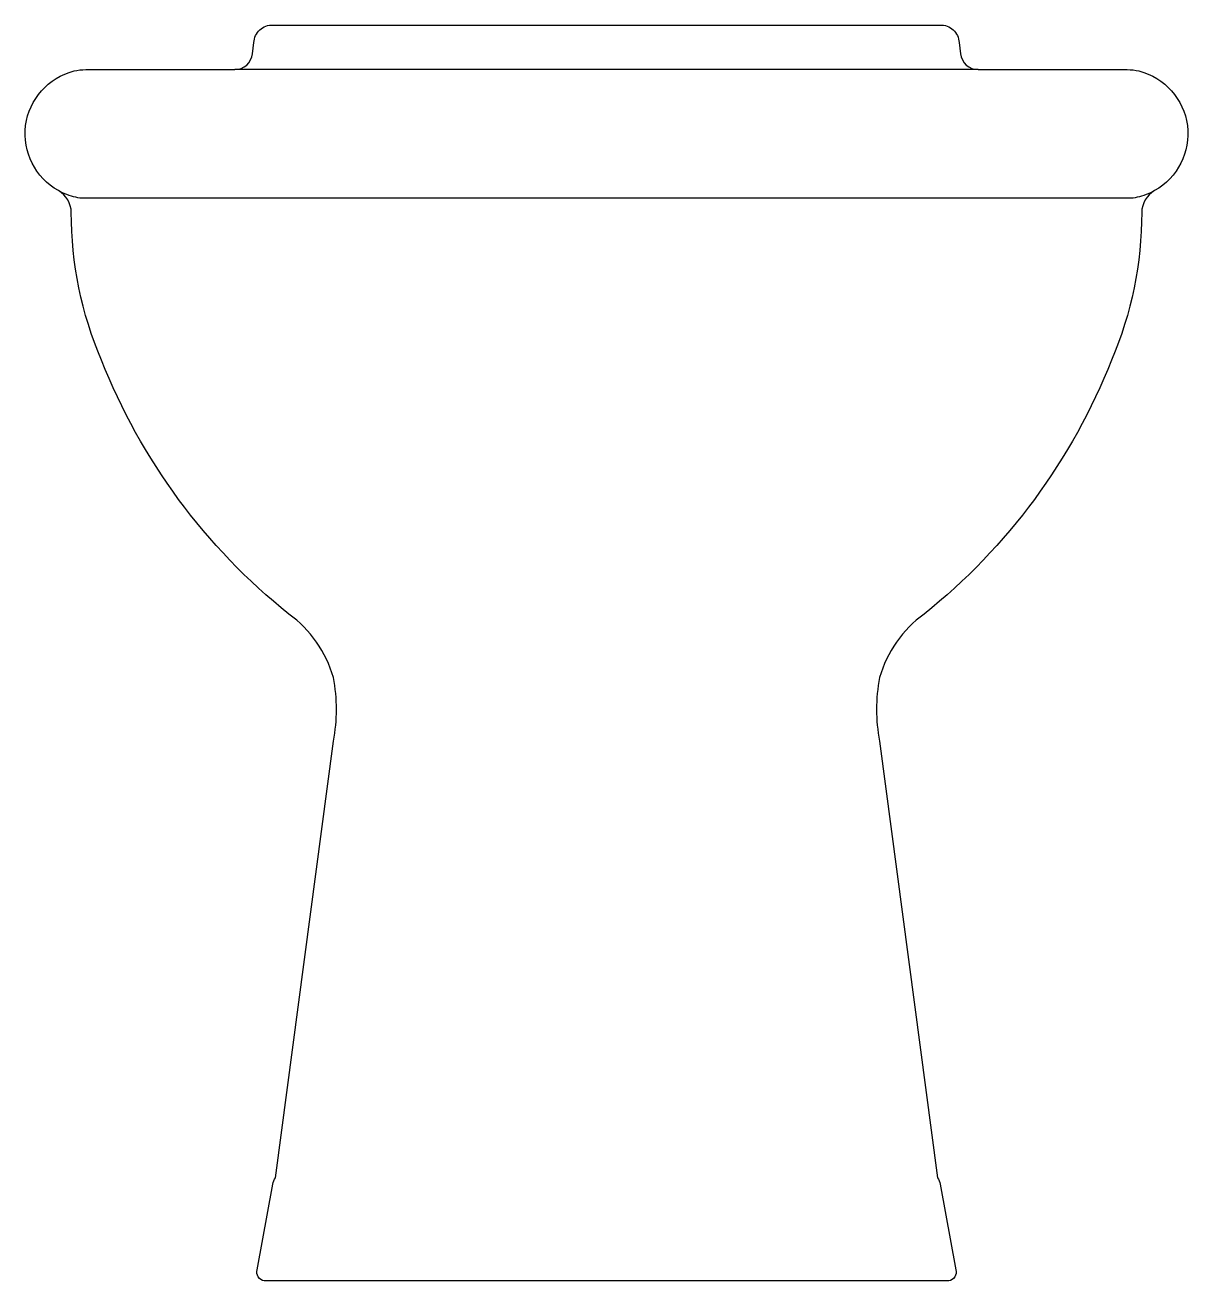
# Model space of a CAD drawing. Extents: x -0.186 to 0.186, y 0 to 0.401.
import ezdxf

# ---------------------------------------------------------------- set-up
doc = ezdxf.new("R2010")
doc.units = 0
doc.header["$LTSCALE"] = 0.5
doc.layers.get('0').update_dxf_attribs({"linetype": 'CONTINUOUS'})

msp = doc.modelspace()

# ---------------------------------------------------------------- linework, layer by layer
msp.add_lwpolyline([(0, 0.40092), (0.10644, 0.40092, -0.423767), (0.11252, 0.39535), (0.11303, 0.3918, 0.386933), (0.1186, 0.38673), (0.16619, 0.38673, -0.053169), (0.16993, 0.3863, -0.678294), (0.1749, 0.34808, 0.259163), (0.17081, 0.34111, -0.101094), (0.16118, 0.29398, -0.130643), (0.10137, 0.21288, 0.170066), (0.08718, 0.1926, 0.1), (0.08718, 0.17233), (0.10563, 0.03293, -0.128879), (0.10644, 0.03092), (0.11151, 0.00355, -0.442503), (0.10923, 0), (0.10594, 0), (0, 0), (-0.10594, 0), (-0.10923, 0, -0.442503), (-0.11151, 0.00355), (-0.10644, 0.03092, -0.128879), (-0.10563, 0.03293), (-0.08718, 0.17233, 0.1), (-0.08718, 0.1926, 0.170066), (-0.10137, 0.21288, -0.130643), (-0.16118, 0.29398, -0.101094), (-0.17081, 0.34111, 0.259163), (-0.1749, 0.34808, -0.678294), (-0.16993, 0.3863, -0.053169), (-0.16619, 0.38673), (-0.1186, 0.38673, 0.386933), (-0.11303, 0.3918), (-0.11252, 0.39535, -0.423767), (-0.10644, 0.40092)], format="xyb", close=True)
msp.add_lwpolyline([(0.1186, 0.38673), (0, 0.38673), (-0.1186, 0.38673)])
msp.add_lwpolyline([(0.1749, 0.34808, -0.072183), (0.16933, 0.34596, -0.074671), (0.16683, 0.34568), (0, 0.34568), (-0.16683, 0.34568, -0.074671), (-0.16933, 0.34596, -0.072183), (-0.1749, 0.34808)], format="xyb")

doc.saveas('drawing.dxf')
